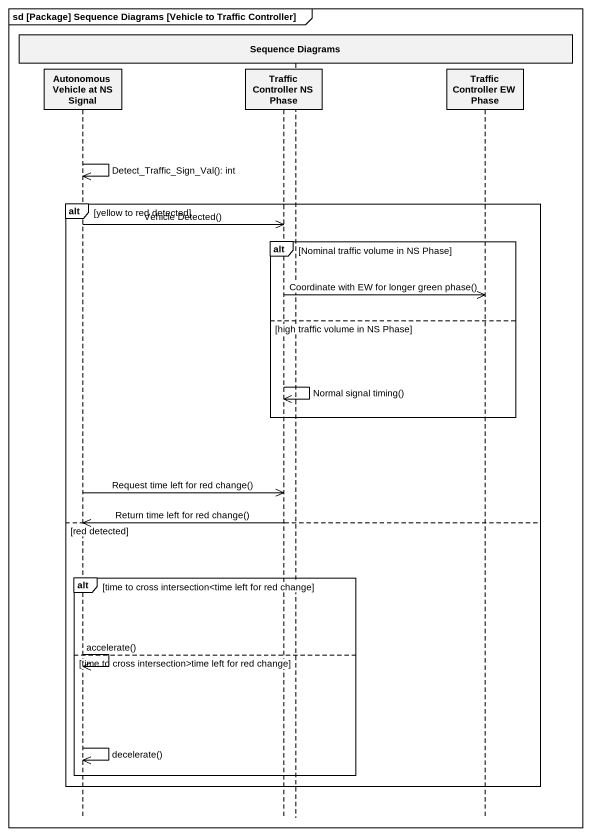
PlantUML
@startuml
mainframe sd [Package] Sequence Diagrams [Vehicle to Traffic Controller]
hide footbox
participant "Autonomous Vehicle at NS Signal" as Autonomous_Vehicle_at_NS
participant "Traffic Controller NS Phase" as Traffic_Controller_NS_Phase
participant "Sequence Diagrams" as Sequence_Diagrams
participant "Traffic Controller EW Phase" as Traffic_Controller_EW_Phase

Autonomous_Vehicle_at_NS ->> Autonomous_Vehicle_at_NS : Detect_Traffic_Sign_Val(): int
alt yellow to red detected
  Autonomous_Vehicle_at_NS ->> Traffic_Controller_NS_Phase : Vehicle Detected()
  alt Nominal traffic volume in NS Phase
    Traffic_Controller_NS_Phase ->> Traffic_Controller_EW_Phase : Coordinate with EW for longer green phase()
  else high traffic volume in NS Phase
    Traffic_Controller_NS_Phase ->> Traffic_Controller_NS_Phase : Normal signal timing()
  end
  Autonomous_Vehicle_at_NS ->> Traffic_Controller_NS_Phase : Request time left for red change()
else red detected
  Traffic_Controller_NS_Phase ->> Autonomous_Vehicle_at_NS : Return time left for red change()
  alt time to cross intersection<time left for red change
    Autonomous_Vehicle_at_NS ->> Autonomous_Vehicle_at_NS : accelerate()
  else time to cross intersection>time left for red change
    Autonomous_Vehicle_at_NS ->> Autonomous_Vehicle_at_NS : decelerate()
  end
end
@enduml
